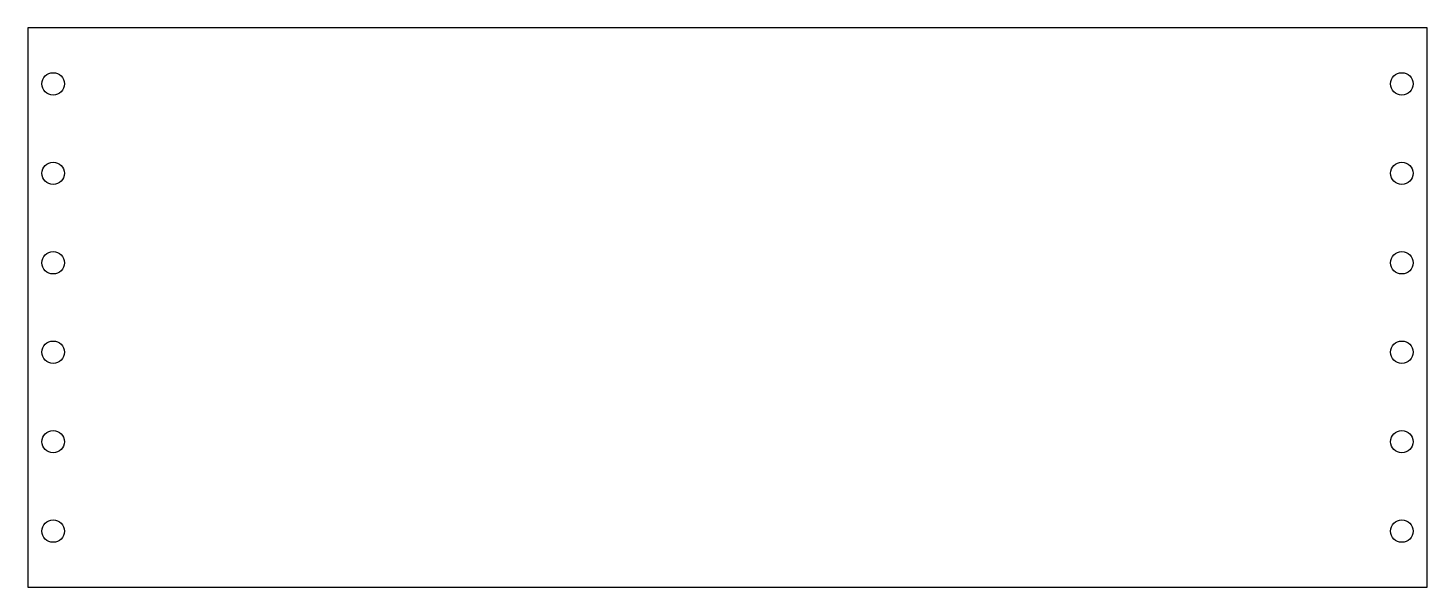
# Model space of a CAD drawing. Extents: x 0 to 500, y 0 to 200.
import ezdxf

# ---------------------------------------------------------------- set-up
doc = ezdxf.new("R2010")
doc.units = 0
doc.layers.get('0').update_dxf_attribs({"linetype": 'CONTINUOUS'})

msp = doc.modelspace()

# ---------------------------------------------------------------- linework, layer by layer
at = {"color": 7, "linetype": 'CONTINUOUS'}
for p, q in [((500, 200), (0, 200)), ((0, 200), (0, 0)), ((500, 0), (500, 200)), ((0, 0), (500, 0))]:
    msp.add_line(p, q, dxfattribs=at)
for centre in [(9, 180), (491, 180), (9, 148), (491, 148), (491, 116), (9, 116), (9, 84), (491, 84), (9, 52), (491, 52), (9, 20), (491, 20)]:
    msp.add_circle(centre, 4, dxfattribs=at)

doc.saveas('drawing.dxf')
